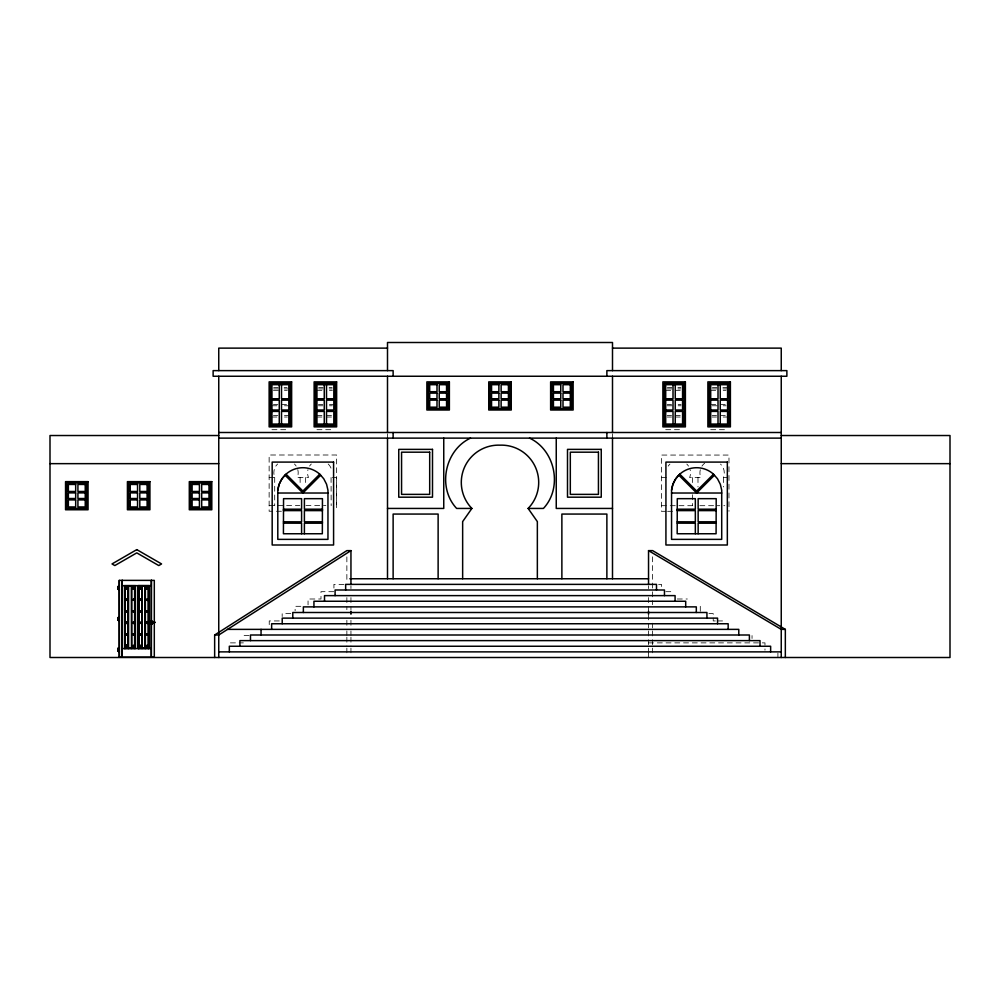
<?xml version="1.0" encoding="UTF-8"?>
<svg xmlns="http://www.w3.org/2000/svg" width="1000" height="1000" viewBox="0 0 1000 1000"><rect width="100%" height="100%" fill="white"/><g stroke="black" fill="none" stroke-linecap="round" stroke-linejoin="round"><path stroke-width="0.75" stroke-dasharray="5 3.75" d="M273.637 387.5L278.137 387.5M284.137 387.5L287.137 387.5M318.637 387.5L323.137 387.5M329.137 387.5L332.137 387.5M667.387 387.5L671.888 387.5M677.887 387.5L680.888 387.5M712.387 387.5L716.888 387.5M722.887 387.5L728.888 387.5M273.575 388.9L278.113 388.9M284.175 388.9L290.225 388.9M318.575 388.9L323.113 388.9M329.175 388.9L332.2 388.9M667.325 388.9L671.862 388.9M677.925 388.9L680.95 388.9M712.325 388.9L716.862 388.9M722.925 388.9L728.975 388.9M273.412 390.312L279.262 390.312M284.438 390.312L287.362 390.312M316.95 390.312L322.8 390.312M329.438 390.312L332.362 390.312M665.7 390.312L671.55 390.312M675.263 390.312L681.112 390.312M710.7 390.312L716.55 390.312M723.188 390.312L726.112 390.312M273.412 404.375L277.8 404.375M281.512 404.375L287.362 404.375M318.412 404.375L322.8 404.375M329.438 404.375L333.825 404.375M667.163 404.375L671.55 404.375M678.188 404.375L681.112 404.375M710.7 404.375L716.55 404.375M720.263 404.375L726.112 404.375M271.95 405.775L277.8 405.775M284.438 405.775L288.825 405.775M318.412 405.775L322.8 405.775M329.438 405.775L332.362 405.775M667.163 405.775L673.012 405.775M678.188 405.775L681.112 405.775M712.163 405.775L718.012 405.775M723.188 405.775L726.112 405.775M273.412 415.625L277.8 415.625M284.438 415.625L288.825 415.625M316.95 415.625L322.8 415.625M326.512 415.625L332.362 415.625M667.163 415.625L671.55 415.625M675.263 415.625L681.112 415.625M712.163 415.625L716.55 415.625M720.263 415.625L727.575 415.625M271.95 417.025L279.262 417.025M284.438 417.025L287.362 417.025M316.95 417.025L322.8 417.025M326.512 417.025L332.362 417.025M667.163 417.025L671.55 417.025M675.263 417.025L682.575 417.025M712.163 417.025L716.55 417.025M723.188 417.025L727.575 417.025M271.95 429.688L288.825 429.688M316.95 429.688L333.825 429.688M665.7 429.688L682.575 429.688M710.7 429.688L727.575 429.688M269.137 477.5L274.762 477.5A12.188 12.188 0 0 1 277.575 464.012M331.062 477.5L331.163 505.625M332.413 477.5L336.637 477.5L336.575 505.625L335.2 505.625M661.475 477.562L667.1 477.562M727.575 477.562L723.35 477.562A12.188 12.188 0 0 0 720.537 464.075M269.137 505.625L299.812 505.625M305.95 505.625L325.9 505.625M661.475 505.688L693.85 505.688M699.825 505.688L719.775 505.688M723.775 505.688L724.788 505.688M281.413 511.25L269.137 511.25L269.137 455L336.637 455L336.637 511.25M666.075 511.312L661.475 511.312L661.475 455.062L728.975 455.062L728.975 511.312M667.613 511.312L675.288 511.312M343.988 584.375L333.925 584.375L333.925 591.688L320.988 591.688L320.988 599L308.05 599L308.05 604.85M658.6 584.375L661.475 584.375L661.475 588.763M665.788 591.688L674.412 591.688M677.288 599L687.35 599M300.863 606.312L295.113 606.312L295.113 610.7M290.8 613.625L282.175 613.625L282.175 616.55M708.913 613.625L713.225 613.625L713.225 620.938L716.1 620.938M279.3 620.938L269.237 620.938L269.237 626.788M717.537 620.938L726.162 620.938M249.112 635.562L243.363 635.562L243.363 638.488M230.425 642.875L243.363 642.875M648.538 642.875L764.975 642.875L764.975 650.188M777.913 653.112L777.913 657.5M752.038 635.562L752.038 638.488M723.413 477.562L723.413 486.938M700.288 606.312L700.288 613.625M697.987 477.562L697.987 486.938M692.475 477.562L692.475 483.812M692.475 494.75L692.475 505.688M652.625 556.8L652.625 604.675M652.625 623.2L652.625 627.825M652.625 630.938L652.625 646.562M652.625 648.125L652.625 652.812M648.538 585.775L648.538 588.6M648.538 597.575L648.538 613.325M648.538 614.888L648.538 627.863M648.538 630.938L648.538 647.262M648.538 648.125L648.538 652.812M648.538 653.112L648.538 657.5M612.5 433.888L612.5 437M387.5 433.888L387.5 437M350.95 585.775L350.95 588.6M350.95 597.575L350.95 609.688M350.95 620.288L350.95 627.863M350.95 630.938L350.95 635.625M350.95 637.188L350.95 646.562M350.95 648.125L350.95 652.812M346.863 556.875L346.863 582.962M346.863 597.575L346.863 609.688M346.863 620.288L346.863 627.863M346.863 630.938L346.863 635.625M346.863 637.188L346.863 646.562M346.863 648.125L346.863 652.812M305.637 477.5L305.637 485.312M300.125 477.5L300.125 485.312M274.7 477.5L274.7 505.625M297.787 469.675A12.188 12.188 0 0 1 297.262 477.5L308.512 477.5A12.188 12.188 0 0 1 307.987 469.675M294.438 464.012A12.188 12.188 0 0 1 296.15 466.05M309.625 466.05A12.188 12.188 0 0 1 311.325 464.012M328.188 464.012A12.188 12.188 0 0 1 331.125 468.413M700.325 469.738A12.188 12.188 0 0 0 700.85 477.562L689.6 477.562A12.188 12.188 0 0 0 690.125 469.738M701.963 466.112A12.188 12.188 0 0 1 704.675 463.212M668.213 466.112A12.188 12.188 0 0 1 669.925 464.075M686.787 464.075A12.188 12.188 0 0 1 688.487 466.112"/><path stroke-width="1.5" d="M126.838 588.7C125.7 587.825 126.65 587.775 126.325 588.875M126.112 646.375C126.163 645.462 126.487 645.325 126.125 646.513M127.025 599.65C125.675 599.9 127.175 600.475 125.8 599.375M133.575 633.8C134.925 635.363 131.988 633.638 134.088 634.825M139.925 600.35C139.6 600.188 140.625 599.8 140.575 599.688C141.088 599.475 138.35 600.35 140.725 599.65M147.787 633.975C146.175 634.2 147.938 635.087 147.262 633.8M147.637 623.387L146.637 622.562L147.9 623.162M134.088 611.763C132.812 610.275 133.787 611.938 134.088 611.45M147.037 646.5C147.425 645.475 148.75 646.388 146.55 646.05C147.3 644.862 148.387 647.412 146.575 645.738M147.775 611.112C147.275 611.025 147.238 611.287 147.762 611.487M134.275 611.175C132.287 610.95 135.075 611.462 133.2 610.812M125.588 611.25C128.188 612.125 125 610.55 126.65 610.837M126.825 611.112L125.638 611.562L126.975 611.2M140.688 611.562C139.537 611.575 138.925 611.312 140.438 610.85M139.288 611.25L140.738 611.263M133.8 645.362L133.713 646.513M147.762 646.363L147.738 645.475L147.175 646.312M126.737 646.137C126.475 645.163 126.55 646.65 126.512 645.35M133.412 610.8L133.463 611.763L134.2 611.038M133.038 645.9C134.75 645.425 133.55 645.962 133.525 646.5M147.45 588.85C146.412 587.337 148.975 588.775 146.562 588.425M146.75 646.012C147.075 644.737 148.25 647.387 147.238 645.375M127.05 611.413C124.75 612.188 126.775 610.95 126.412 611.925M134.3 599.8C131.438 600.938 134.475 597.788 133.575 600.4M140.425 611.2C140.137 611.775 139.525 610.638 140.475 610.938M126.838 623.288L125.95 622.35L126.512 623.45M139.312 623.025C142.475 622.188 137.863 623.05 140.275 622.362M147.787 611.763L147.65 611.175M132.875 645.738C133.825 646.8 134.412 644.438 133.162 646.425M146.738 588.275L147.2 587.725L147.787 588.675M126.825 588.5L126.112 588.775L126.838 587.85M133.375 633.812C134.438 635.887 133.062 633.188 134.275 634.55M140.65 588.575L139.375 587.975L140.538 588.7M147.787 634.825L146.825 633.95L147.975 634.55M126.625 611.112L126.713 611.638M139.725 611.888L139.425 611.7M125.688 622.562C126.662 623.562 127.025 621.362 126.125 623.45M126.838 645.5L126.05 646.3L127.025 645.775M139.825 646.513C138.225 644.538 141.713 647.575 139.825 645.35M147.75 646.075L146.537 645.888M133.763 587.688C135.1 589.75 131.312 588.275 134.2 587.975M133.763 588.85L133.613 587.737L133.2 588.787M140.188 588.8C139.537 587.95 140.213 588.575 140.725 588.112M140.538 645.5C140.1 645.3 139.625 646.862 140.725 646.087M146.75 588.387L147.725 588.05M147.938 588.362L146.562 588.112M147.45 646.3L146.713 646.325L147.65 646.237M147.35 634.038L147.262 635L147.45 634.038M126.512 646.513L126.587 645.75L126.312 646.388M140.025 645.375L139.4 646.2L140.75 645.925M133.088 645.475L134.088 646.062L133.338 646.5M148 599.8C147.137 600.775 147.037 599.837 147.975 599.65C145.087 598.088 148.625 602.388 146.75 599.375M127.025 588.112C125.125 588.425 127.062 589.175 126.688 587.75M133.85 634.675C133.188 634.763 133.775 634.163 133.6 634.837M140.387 646.45L139.575 645.45L140.575 645.812M147.175 634.775L147.262 634.75M147.5 645.362L146.775 645.475M126.112 599.225L126.525 600.212L126.325 599.2M133.05 623.288C135.037 622 131.175 623.1 134.3 622.9M139.3 599.725L140.65 600.1M146.562 623.025C148.588 622.537 147.175 623.413 146.9 622.35M126.175 600.15L126.688 599.288L126.325 600.4M133.863 599.438C134.338 599.663 132.262 599.862 134.175 599.513M133.575 634.412L134.088 633.975M133.138 599.525L134.1 599.925L132.863 599.963M139.688 645.625L140.55 645.713L139.812 646.375M147.262 600.4C147.938 599.087 146.088 599.1 147.637 600.325M147.637 611.85L147.637 610.812M126.95 634.1C125.725 635.612 126.35 633.55 127.025 634.237M140.725 634.237L139.288 634.4L140.75 634.4M146.9 623.387C147.65 621.013 146.463 624.425 147.9 622.562M133.375 588.85C133.938 585.438 134.188 591.325 133.375 587.688M127.025 588.425L125.738 588.15L126.688 588.787M133.562 634.038L133.763 633.812M140.013 588.625L139.887 587.95M147.65 634.55L147.225 634.6M126.325 645.375L125.913 646.312L127.05 645.925M134.238 622.913L134.15 623.125M140.65 634.1L139.3 634.5L140.725 634.55M125.787 645.825L126.325 646.15L126.125 645.35M133.775 646.075L133.575 646.287M125.975 622.7L127.05 622.863M139.65 623.387L140.75 622.863M140.387 623.387L139.375 622.562M147.438 646.087L147.287 645.375M139.875 645.475L139.65 646.45M134.1 599.438L133.05 600.225L133.938 599.288M139.588 646.35L140.725 645.775M147.863 588.612C146.688 587.35 146.637 588.713 147.912 588.562M133.938 610.812L133.125 611.675L133.575 610.812M126.75 588.088L125.95 588.787M133.812 634.288C133.837 634.775 132.238 634.263 134.2 634.7M126.625 611.188L126.6 611.888M140.538 587.85L140.425 588.6M139.4 599.587L140.725 599.963M148 634.4L146.562 634.25L147.9 634.7M125.875 611.812L125.787 610.925M134.037 645.725L133.025 645.788L133.637 645.537M139.45 611.312L140.325 611.112L139.288 611.413M126.688 599.775L125.612 599.938L127.05 599.8M140.013 600.15L139.3 599.938L140.013 599.2M146.738 599.812L147.975 599.65M126.388 645.387L126.688 646.45M147.637 611.638L146.537 611.337L147.463 610.825L147.075 611.912L147.725 611.112M126.175 645.475L126.375 646.025M126.45 600.163L126.4 599.587M140.588 599.625C140.338 600.188 138.5 599.45 140.538 600.225M140.025 588.288L139.375 588.575L139.913 587.85M126.025 588.4L126.613 588.125M125.675 600L126.1 599.487M134.188 588.538L133.6 588.638M134.3 611.337L132.838 611.337L133.5 611.538M147.475 588.625L147.45 587.688M139.637 588.575L140.325 587.975M140.125 623.362L140.387 622.55L139.825 623.45M125.838 600L126.95 600.1M139.438 599.675L140.275 600.138M147.587 599.65L146.562 599.963M140.1 611.925L139.913 610.737M126.962 623.013L126.325 623.462M126.412 634.987C125.188 633.75 127.85 635.15 125.688 634.1M118.488 589.5L117.812 588.9L118.488 586.138M117.85 586.737L117.85 588.9M118.488 620.462L117.812 617.7L118.588 617.562M118.488 648.062L117.812 648.662L118.488 651.425M117.875 648.5L117.85 650.825M139.925 645.638L139.6 645.662M140.125 622.587L140.525 622.762M125.612 623.025L127.025 622.7L126.325 622.263M126.962 634.538L125.8 633.975M133.05 587.85L133.575 587.675M132.863 623.025L134.137 623.162L133.2 622.35M140.725 623.025L139.537 622.562L140.013 623.462M139.312 634.237C141.762 634.913 138.875 633.975 140.15 633.975M139.462 634.05L139.95 634.587M146.75 587.85L147.262 587.725M147.45 623.45L146.938 622.487L147.738 623.1M147.413 623.25L147.125 622.625L147.938 622.7M140.013 588.875L140.325 587.85L139.462 587.888M133.038 634.338L134.3 634.4M126 599.462L126.037 600.037M140.65 599.5L139.75 600.037L139.588 599.312M133.025 646.325L134.3 645.9M126.125 633.812C127.362 635.75 124.425 633.188 127.05 634.4M134.088 622.75C134.175 623.625 132.95 621.512 133.763 623.45M146.75 623.288C149.512 622.325 145.225 622.737 147.7 623.138M149.613 622.6C149.775 619.925 154.688 621.525 152.613 623.612C148.65 625.425 151.075 620.55 150.488 623.837M150.6 622.425L151.163 623.225L152.137 622.762L148.025 621.65L145.225 622.537L150.85 622.175M152.887 623.312L151.5 622.2L149.675 622.962M140.75 599.8L139.65 599.288L139.738 600.3M147.775 587.837L147.812 588.5L146.537 588.275M140.525 611.112L139.95 611.8M125.838 599.587L127.025 599.963M140.425 599.625L140.35 599.525M146.8 622.875L147.525 622.463M146.975 634.525L147.55 634.8L147.075 633.812M126.025 633.962L126.85 634.425L125.612 634.237M147.613 611.438L147.088 610.8M133.575 622.263L133.575 623.462L134.025 622.4M139.55 622.587L140.013 622.263M147.15 622.962L147.775 622.975M139.975 611.688L139.913 611.163M140.188 599.275L140.2 600.388M125.812 645.5L126.562 646.25M132.838 588.275L134.1 588.138L133.438 588.713M126.325 623.3L125.662 622.675L126.688 623.387M277.8 490.213L279.2 484.25L282 478.787L286.038 474.162L302.887 491.037L319.75 474.175L323.762 478.787L326.562 484.25L327.962 490.213L327.962 539.375L277.8 539.375L277.8 490.213A25.225 25.225 0 0 1 319.725 474.162M671.55 490.213L672.95 484.25L675.75 478.787L679.788 474.162L696.637 491.037L713.5 474.175L717.513 478.787L720.312 484.25L721.712 490.213L721.712 539.375L671.55 539.375L671.55 490.213A25.225 25.225 0 0 1 713.475 474.162M126.425 622.275L126.888 623.125L125.8 623.288M132.838 622.863L133.475 622.275L133.713 623.25M140.113 634.987L139.825 633.812M132.863 611.175L133.9 611.087M133.512 611.112L133.625 611.112M134.2 600.1L133.025 599.925L133.65 599.312M140.35 611.438L140.2 610.85M133.7 611.163L132.938 611.038M132.863 588.425L134.3 588.263L133.675 588.025M146.9 588.787L147.375 587.825L147.075 588.85M139.875 633.975L140.538 633.975M134.162 645.575L133.55 646.388L133.425 645.75M147.162 610.788L147.262 611.388M140.45 623.1L139.825 623.05M139.525 600L139.975 599.338M133.325 622.863L133.025 622.575M133.05 622.812L133.55 622.863M147.325 600.1C146.662 599.263 147.125 600.575 147.5 599.938M126.363 599.763L125.95 599.288M133.938 588.787L133.6 587.875M126.125 634.975L126.512 633.812M140.013 600.4L140.262 599.75M133.375 623.45L133.763 622.288M139.825 634.975L140.2 633.812M147.075 623.45L147.45 622.288M150.912 623.987L151.363 623.013M151.825 621.2L151.5 622.2L152.25 621.35M127.025 646.087L125.65 646.012M139.388 622.663L139.975 623L139.288 622.863M147.9 611.038L146.562 611.487L147.975 611.175M126.388 599.825L126.512 600.388M133.162 599.375L133.938 600.325M133.275 645.763L133.025 645.788M147.363 599.362L147.45 600.388M139.762 599.45L140.25 600.037L139.812 599.225M139.35 611.4L139.438 610.975M147.562 623.175L146.637 622.562M147.062 599.9L147.812 599.862M133.575 588.088L132.938 587.975L133.713 587.825M140.087 645.938L140.2 646.513M139.8 634.812L139.288 634.362M126.05 623.237L126.375 622.913M147.213 611.8L146.9 610.812M126.688 633.875L125.8 634.825L126.838 633.975M140.387 633.875L139.375 634.362M133.088 634.562L134 634.125M146.637 600.1L147.463 599.513L146.75 600.225M133.562 588.05L133.188 588.45M126.425 587.987L126.95 588.575M140.725 588.425L139.8 588.062M147.75 645.738L146.862 646.425M537.35 578.75L537.35 521.6L528.125 508.438A37.287 37.287 0 0 0 500 445.163A37.287 37.287 0 0 0 471.875 508.438L462.65 521.6L462.65 578.75M125.95 623.387L126.688 622.35M147.637 599.288L146.962 600.275M133.2 623.387L133.938 622.35M147.637 633.875L147.775 634.625M140.075 611.312L140.738 611.413M148 611.337L146.562 611.475L147.3 611.013M117.938 586.438L119.388 586.138M140.387 622.55L139.5 623.288M147.25 588.062L146.637 587.975M125.962 587.875L127.05 588.275M151.825 623.987L152 622.888M125.825 634.263L125.913 634.837M320.675 475.238L302.887 493.025L285.1 475.238M714.425 475.238L696.637 493.025L678.85 475.238M140.275 634.462L139.738 634.012M133.925 622.55L132.938 623.162M119.288 580.375L119.325 657.212L119.288 580.375L154.3 580.375L154.3 657.188L119.288 657.188M122.25 585.662L151.363 585.625M124.562 648.575L124.525 585.662L135.363 585.662L135.363 648.538L135.325 585.625M138.262 648.575L138.262 585.625L149.062 585.662L149.062 648.538M150.125 623.612L151.012 622.888L149.85 623.312M151.725 622.3L152.613 621.575M122.25 648.6L151.363 648.575M125.113 648.112L134.825 648.162M138.75 648.162L148.463 648.112M470.513 438.125C444.738 450.112 437.1 487.638 456.637 508.438L471.875 508.438M214.65 657.5L214.65 635L346.863 550.625L350.95 550.625L350.95 584.375M214.65 635L218.75 635L350.95 550.625M154.637 622.312L154.637 622.888M146.637 588.575L147.9 587.975M126.575 622.863L126.6 622.725M146.637 623.162L147.325 621.625M125.688 634.7L125.787 634.05M151.8 622.388L152.887 621.875M146.613 646.2L147.925 645.662M151.5 622.987L152.25 623.837M151.85 622.487L153.062 622.225M132.863 634.55L134.275 634.237M146.562 634.55L147.975 634.237M140.037 634.4L140.013 634.65M132.85 646.05L134.288 645.812M146.55 646.05L147.988 645.812M118.488 617.1L119.388 617.1M387.5 348.125L218.75 348.125L218.75 370.625M612.5 348.125L781.25 348.125L781.25 370.625M271.95 398.75L279.262 398.75L279.262 384.688M316.95 398.75L324.263 398.75L324.263 384.688M665.7 398.75L673.012 398.75L673.012 384.688M710.7 398.75L718.012 398.75L718.012 384.688M271.95 400.15L279.262 400.15L279.262 410L271.95 410M316.95 400.15L324.263 400.15L324.263 410L316.95 410M665.7 400.15L673.012 400.15L673.012 410L665.7 410M710.7 400.15L718.012 400.15L718.012 410L710.7 410M271.95 411.4L279.262 411.4L279.262 424.062M316.95 411.4L324.263 411.4L324.263 424.062M665.7 411.4L673.012 411.4L673.012 424.062M710.7 411.4L718.012 411.4L718.012 424.062M218.75 432.5L781.25 432.5M218.75 435.525L50 435.525L50 657.5L950 657.5L950 435.525L781.25 435.525M218.75 438.125L781.25 438.125M50 463.65L218.75 463.65M781.25 463.65L950 463.65M277.8 493.025L327.962 493.025M671.55 493.025L721.712 493.025M387.5 508.438L443.75 508.438L443.75 438.125M528.125 508.438L543.425 508.438C562.95 487.638 555.312 450.112 529.538 438.125M612.5 508.438L556.25 508.438L556.25 438.125M648.538 584.375L648.538 550.625L652.625 550.625L785.337 629.375L785.337 657.5M349.862 578.75L648.538 578.75M124.913 585.913L134.975 585.913M138.613 585.913L148.675 585.913M139.288 588.275L140.75 588.275M118.287 589.487L119.388 589.5M117.812 617.7L117.85 619.862M118 620.288L119.388 620.462M154.3 622.238L154.963 622.25M153.125 622.6L151.875 622.6L153.062 622.962M154.3 622.913L154.787 622.25M227.562 629.375L738.787 629.375L738.787 635M648.538 550.625L781.25 629.375L785.337 629.375M118.138 648.138L119.388 648.062M138.475 648.388L138.475 585.812L138.4 648.45L148.825 648.4M118.138 651.338L119.388 651.425M218.75 651.875L781.25 651.875M677.212 521.8L695.337 521.85L695.337 510.613L677.25 510.613L677.25 509.2L695.337 509.2L695.337 498.663L677.288 498.663L677.175 533.75L716.087 533.75L716.2 498.663L698.15 498.663L698.15 509.2L716.162 509.2L716.162 510.613L698.15 510.613L698.15 521.8L716.125 521.8L716.125 523.2L698.15 523.2L698.15 533.75M283.463 521.8L301.588 521.85L301.588 510.613L283.5 510.613L283.5 509.2L301.588 509.2L301.588 498.663L283.55 498.663L283.425 533.75L322.337 533.75L322.45 498.663L304.4 498.663L304.4 509.2L322.413 509.2L322.413 510.613L304.4 510.613L304.4 521.8L322.375 521.8L322.375 523.2L304.4 523.2L304.4 533.75M677.212 523.15L695.337 523.2L695.337 533.75M283.463 523.15L301.588 523.2L301.588 533.75M146.588 599.587L147.9 600.1M146.562 611.175L147.975 611.487M149.675 622.225L150.887 622.487M125.688 645.625L126.95 646.225M150.125 621.575L151.012 622.3L149.825 622.4M151.725 622.888L152.613 623.612M139.575 610.85L140.463 611.812M125.875 610.85L126.762 611.812M140.013 634.275L140.013 635M150.488 621.35L151.113 622.238M139.738 610.775L140.287 611.888M139.825 587.688L140.2 588.85M150.912 621.2L151.237 622.2M126.125 587.688L126.512 588.85M781.25 376.25L781.25 628.038M781.25 629.375L781.25 657.5M770.638 651.875L770.638 646.25L229.325 646.25L229.325 651.875M760.013 646.25L760.013 640.625L239.9 640.625L239.9 646.25M749.4 640.625L749.4 635L250.475 635L250.475 640.625M728.162 629.375L728.162 623.75L271.637 623.75L271.637 629.375M720.263 384.688L720.263 398.75L727.575 398.75L727.575 384.688L710.7 384.688L710.7 424.062L727.575 424.062L727.575 411.4L720.263 411.4L720.263 424.062M717.55 623.75L717.55 618.125L282.213 618.125L282.213 623.75M706.938 618.125L706.938 612.5L292.787 612.5L292.787 618.125M696.312 612.5L696.312 606.875L303.363 606.875L303.363 612.5M685.7 606.875L685.7 601.25L313.938 601.25L313.938 606.875M675.263 384.688L675.263 398.75L682.575 398.75L682.575 384.688L665.7 384.688L665.7 424.062L682.575 424.062L682.575 411.4L675.263 411.4L675.263 424.062M675.088 601.25L675.088 595.625L324.513 595.625L324.513 601.25M664.463 595.625L664.463 590L335.087 590L335.087 595.625M656.5 590L656.5 584.375L345.662 584.375L345.662 590M648.538 611.2L648.538 614.225M612.5 370.625L612.5 342.5L387.5 342.5L387.5 370.625M612.5 376.25L612.5 432.5M612.5 438.125L612.5 578.75M606.875 376.25L606.875 370.625L786.875 370.625L786.875 376.25L213.125 376.25L213.125 370.625L393.125 370.625L393.125 376.25M606.875 432.5L606.875 438.125M606.875 578.75L606.875 514.062L561.875 514.062L561.875 578.75M438.125 578.75L438.125 514.062L393.125 514.062L393.125 578.75M393.125 432.5L393.125 438.125M387.5 376.25L387.5 432.5M387.5 438.125L387.5 578.75M350.95 611.2L350.95 614.225M326.512 384.688L326.512 398.75L333.825 398.75L333.825 384.688L316.95 384.688L316.95 424.062L333.825 424.062L333.825 411.4L326.512 411.4L326.512 424.062M281.512 384.688L281.512 398.75L288.825 398.75L288.825 384.688L271.95 384.688L271.95 424.062L288.825 424.062L288.825 411.4L281.512 411.4L281.512 424.062M261.05 629.375L261.05 635M218.75 376.25L218.75 634.237M218.75 635L218.75 657.5M148.875 585.75L148.875 648.45M148.463 585.75L148.463 648.45M148.325 585.75L148.325 648.45M145.387 585.75L145.387 648.45M145.25 585.75L145.25 648.45M145.1 585.75L145.1 648.45M142.037 585.75L142.188 648.45M141.888 585.75L141.888 648.45M138.963 585.75L138.963 648.45M138.812 585.75L138.812 648.45M135.125 585.8L135.125 648.4L124.763 648.4L124.725 585.763M134.775 585.75L134.775 648.45M134.625 585.75L134.625 648.45M131.7 585.75L131.7 648.45M131.4 585.75L131.55 648.45M128.488 585.75L128.488 648.45M128.338 585.75L128.338 648.45M128.2 585.75L128.2 648.45M125.262 585.75L125.262 648.45M125.113 585.75L125.113 648.45M122.25 580.337L122.175 657.212L122.212 580.375M151.4 580.337L151.325 657.212L151.363 580.375M136.788 549.625L112.013 563.938L114.825 565.562L136.788 552.875L158.763 565.562L161.575 563.938L136.788 549.625M291.637 381.875L269.137 381.875L269.137 426.875L291.637 426.875L291.637 381.875M336.637 381.875L314.137 381.875L314.137 426.875L336.637 426.875L336.637 381.875M449.375 381.875L426.875 381.875L426.875 410L449.375 410L449.375 381.875M511.25 381.875L488.75 381.875L488.75 410L511.25 410L511.25 381.875M573.125 381.875L550.625 381.875L550.625 410L573.125 410L573.125 381.875M685.387 381.875L662.887 381.875L662.887 426.875L685.387 426.875L685.387 381.875M730.387 381.875L707.887 381.875L707.887 426.875L730.387 426.875L730.387 381.875M290.225 383.275L270.538 383.275L270.538 425.462L290.225 425.462L290.225 383.275M335.225 383.275L315.538 383.275L315.538 425.462L335.225 425.462L335.225 383.275M447.975 383.275L428.288 383.275L428.288 408.587L447.975 408.587L447.975 383.275M509.85 383.275L490.163 383.275L490.163 408.587L509.85 408.587L509.85 383.275M571.712 383.275L552.025 383.275L552.025 408.587L571.712 408.587L571.712 383.275M683.975 383.275L664.287 383.275L664.287 425.462L683.975 425.462L683.975 383.275M728.975 383.275L709.287 383.275L709.287 425.462L728.975 425.462L728.975 383.275M437 384.688L429.688 384.688L429.688 391.712L437 391.712L437 384.688M446.562 384.688L439.25 384.688L439.25 391.712L446.562 391.712L446.562 384.688M498.875 384.688L491.562 384.688L491.562 391.712L498.875 391.712L498.875 384.688M508.438 384.688L501.125 384.688L501.125 391.712L508.438 391.712L508.438 384.688M560.75 384.688L553.438 384.688L553.438 391.712L560.75 391.712L560.75 384.688M570.312 384.688L563 384.688L563 391.712L570.312 391.712L570.312 384.688M437 393.125L429.688 393.125L429.688 398.75L437 398.75L437 393.125M446.562 393.125L439.25 393.125L439.25 398.75L446.562 398.75L446.562 393.125M498.875 393.125L491.562 393.125L491.562 398.75L498.875 398.75L498.875 393.125M508.438 393.125L501.125 393.125L501.125 398.75L508.438 398.75L508.438 393.125M560.75 393.125L553.438 393.125L553.438 398.75L560.75 398.75L560.75 393.125M570.312 393.125L563 393.125L563 398.75L570.312 398.75L570.312 393.125M288.825 400.15L281.512 400.15L281.512 410L288.825 410L288.825 400.15M333.825 400.15L326.512 400.15L326.512 410L333.825 410L333.825 400.15M437 400.15L429.688 400.15L429.688 407.188L437 407.188L437 400.15M446.562 400.15L439.25 400.15L439.25 407.188L446.562 407.188L446.562 400.15M498.875 400.15L491.562 400.15L491.562 407.188L498.875 407.188L498.875 400.15M508.438 400.15L501.125 400.15L501.125 407.188L508.438 407.188L508.438 400.15M560.75 400.15L553.438 400.15L553.438 407.188L560.75 407.188L560.75 400.15M570.312 400.15L563 400.15L563 407.188L570.312 407.188L570.312 400.15M682.575 400.15L675.263 400.15L675.263 410L682.575 410L682.575 400.15M727.575 400.15L720.263 400.15L720.263 410L727.575 410L727.575 400.15M432.5 449.375L398.75 449.375L398.75 497.188L432.5 497.188L432.5 449.375M601.25 449.375L567.5 449.375L567.5 497.188L601.25 497.188L601.25 449.375M429.688 452.188L401.562 452.188L401.562 494.375L429.688 494.375L429.688 452.188M598.438 452.188L570.312 452.188L570.312 494.375L598.438 494.375L598.438 452.188M333.587 462.088L272.175 462.088L272.175 545L333.587 545L333.587 462.088M727.337 462.088L665.925 462.088L665.925 545L727.337 545L727.337 462.088M88.05 481.637L65.55 481.637L65.55 509.762L88.05 509.762L88.05 481.637M149.925 481.637L127.425 481.637L127.425 509.762L149.925 509.762L149.925 481.637M211.8 481.637L189.3 481.637L189.3 509.762L211.8 509.762L211.8 481.637M86.638 483.038L66.95 483.038L66.95 508.35L86.638 508.35L86.638 483.038M148.512 483.038L128.825 483.038L128.825 508.35L148.512 508.35L148.512 483.038M210.387 483.038L190.7 483.038L190.7 508.35L210.387 508.35L210.387 483.038M75.675 484.45L68.362 484.45L68.362 491.475L75.675 491.475L75.675 484.45M85.237 484.45L77.925 484.45L77.925 491.475L85.237 491.475L85.237 484.45M137.55 484.45L130.238 484.45L130.238 491.475L137.55 491.475L137.55 484.45M147.113 484.45L139.8 484.45L139.8 491.475L147.113 491.475L147.113 484.45M199.425 484.45L192.113 484.45L192.113 491.475L199.425 491.475L199.425 484.45M208.988 484.45L201.675 484.45L201.675 491.475L208.988 491.475L208.988 484.45M75.675 492.887L68.362 492.887L68.362 498.512L75.675 498.512L75.675 492.887M85.237 492.887L77.925 492.887L77.925 498.512L85.237 498.512L85.237 492.887M137.55 492.887L130.238 492.887L130.238 498.512L137.55 498.512L137.55 492.887M147.113 492.887L139.8 492.887L139.8 498.512L147.113 498.512L147.113 492.887M199.425 492.887L192.113 492.887L192.113 498.512L199.425 498.512L199.425 492.887M208.988 492.887L201.675 492.887L201.675 498.512L208.988 498.512L208.988 492.887M75.675 499.913L68.362 499.913L68.362 506.95L75.675 506.95L75.675 499.913M85.237 499.913L77.925 499.913L77.925 506.95L85.237 506.95L85.237 499.913M137.55 499.913L130.238 499.913L130.238 506.95L137.55 506.95L137.55 499.913M147.113 499.913L139.8 499.913L139.8 506.95L147.113 506.95L147.113 499.913M199.425 499.913L192.113 499.913L192.113 506.95L199.425 506.95L199.425 499.913M208.988 499.913L201.675 499.913L201.675 506.95L208.988 506.95L208.988 499.913"/></g></svg>
